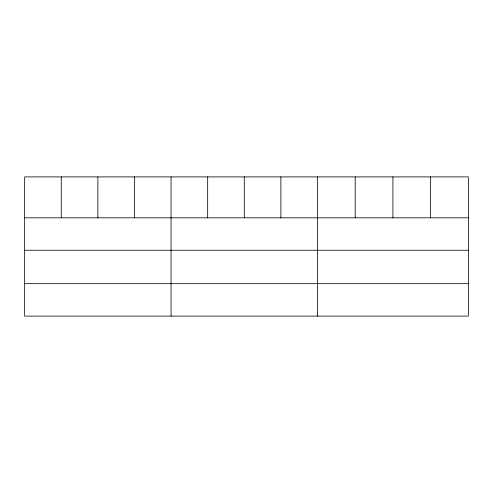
<?xml version="1.0" encoding="UTF-8"?>
<svg xmlns="http://www.w3.org/2000/svg" width="493" height="493" viewBox="0 0 493 493"><rect width="100%" height="100%" fill="white"/><g stroke="black" fill="none" stroke-linecap="round" stroke-linejoin="round"><path stroke-width="0.74" d="M468.35 250.253L468.35 176.901L24.65 176.901L24.65 316.099L468.35 316.099L468.35 250.253L24.65 250.253M24.65 217.826L468.35 217.826M24.65 283.666L468.35 283.666M430.635 176.901L430.635 217.826M392.921 176.901L392.921 217.826M355.206 176.901L355.206 217.826M317.492 176.901L317.492 316.099M280.887 176.901L280.887 217.826M244.281 176.901L244.281 217.826M207.676 176.901L207.676 217.826M171.071 176.901L171.071 316.099M134.466 176.901L134.466 217.826M97.861 176.901L97.861 217.826M61.255 176.901L61.255 217.826"/></g></svg>
